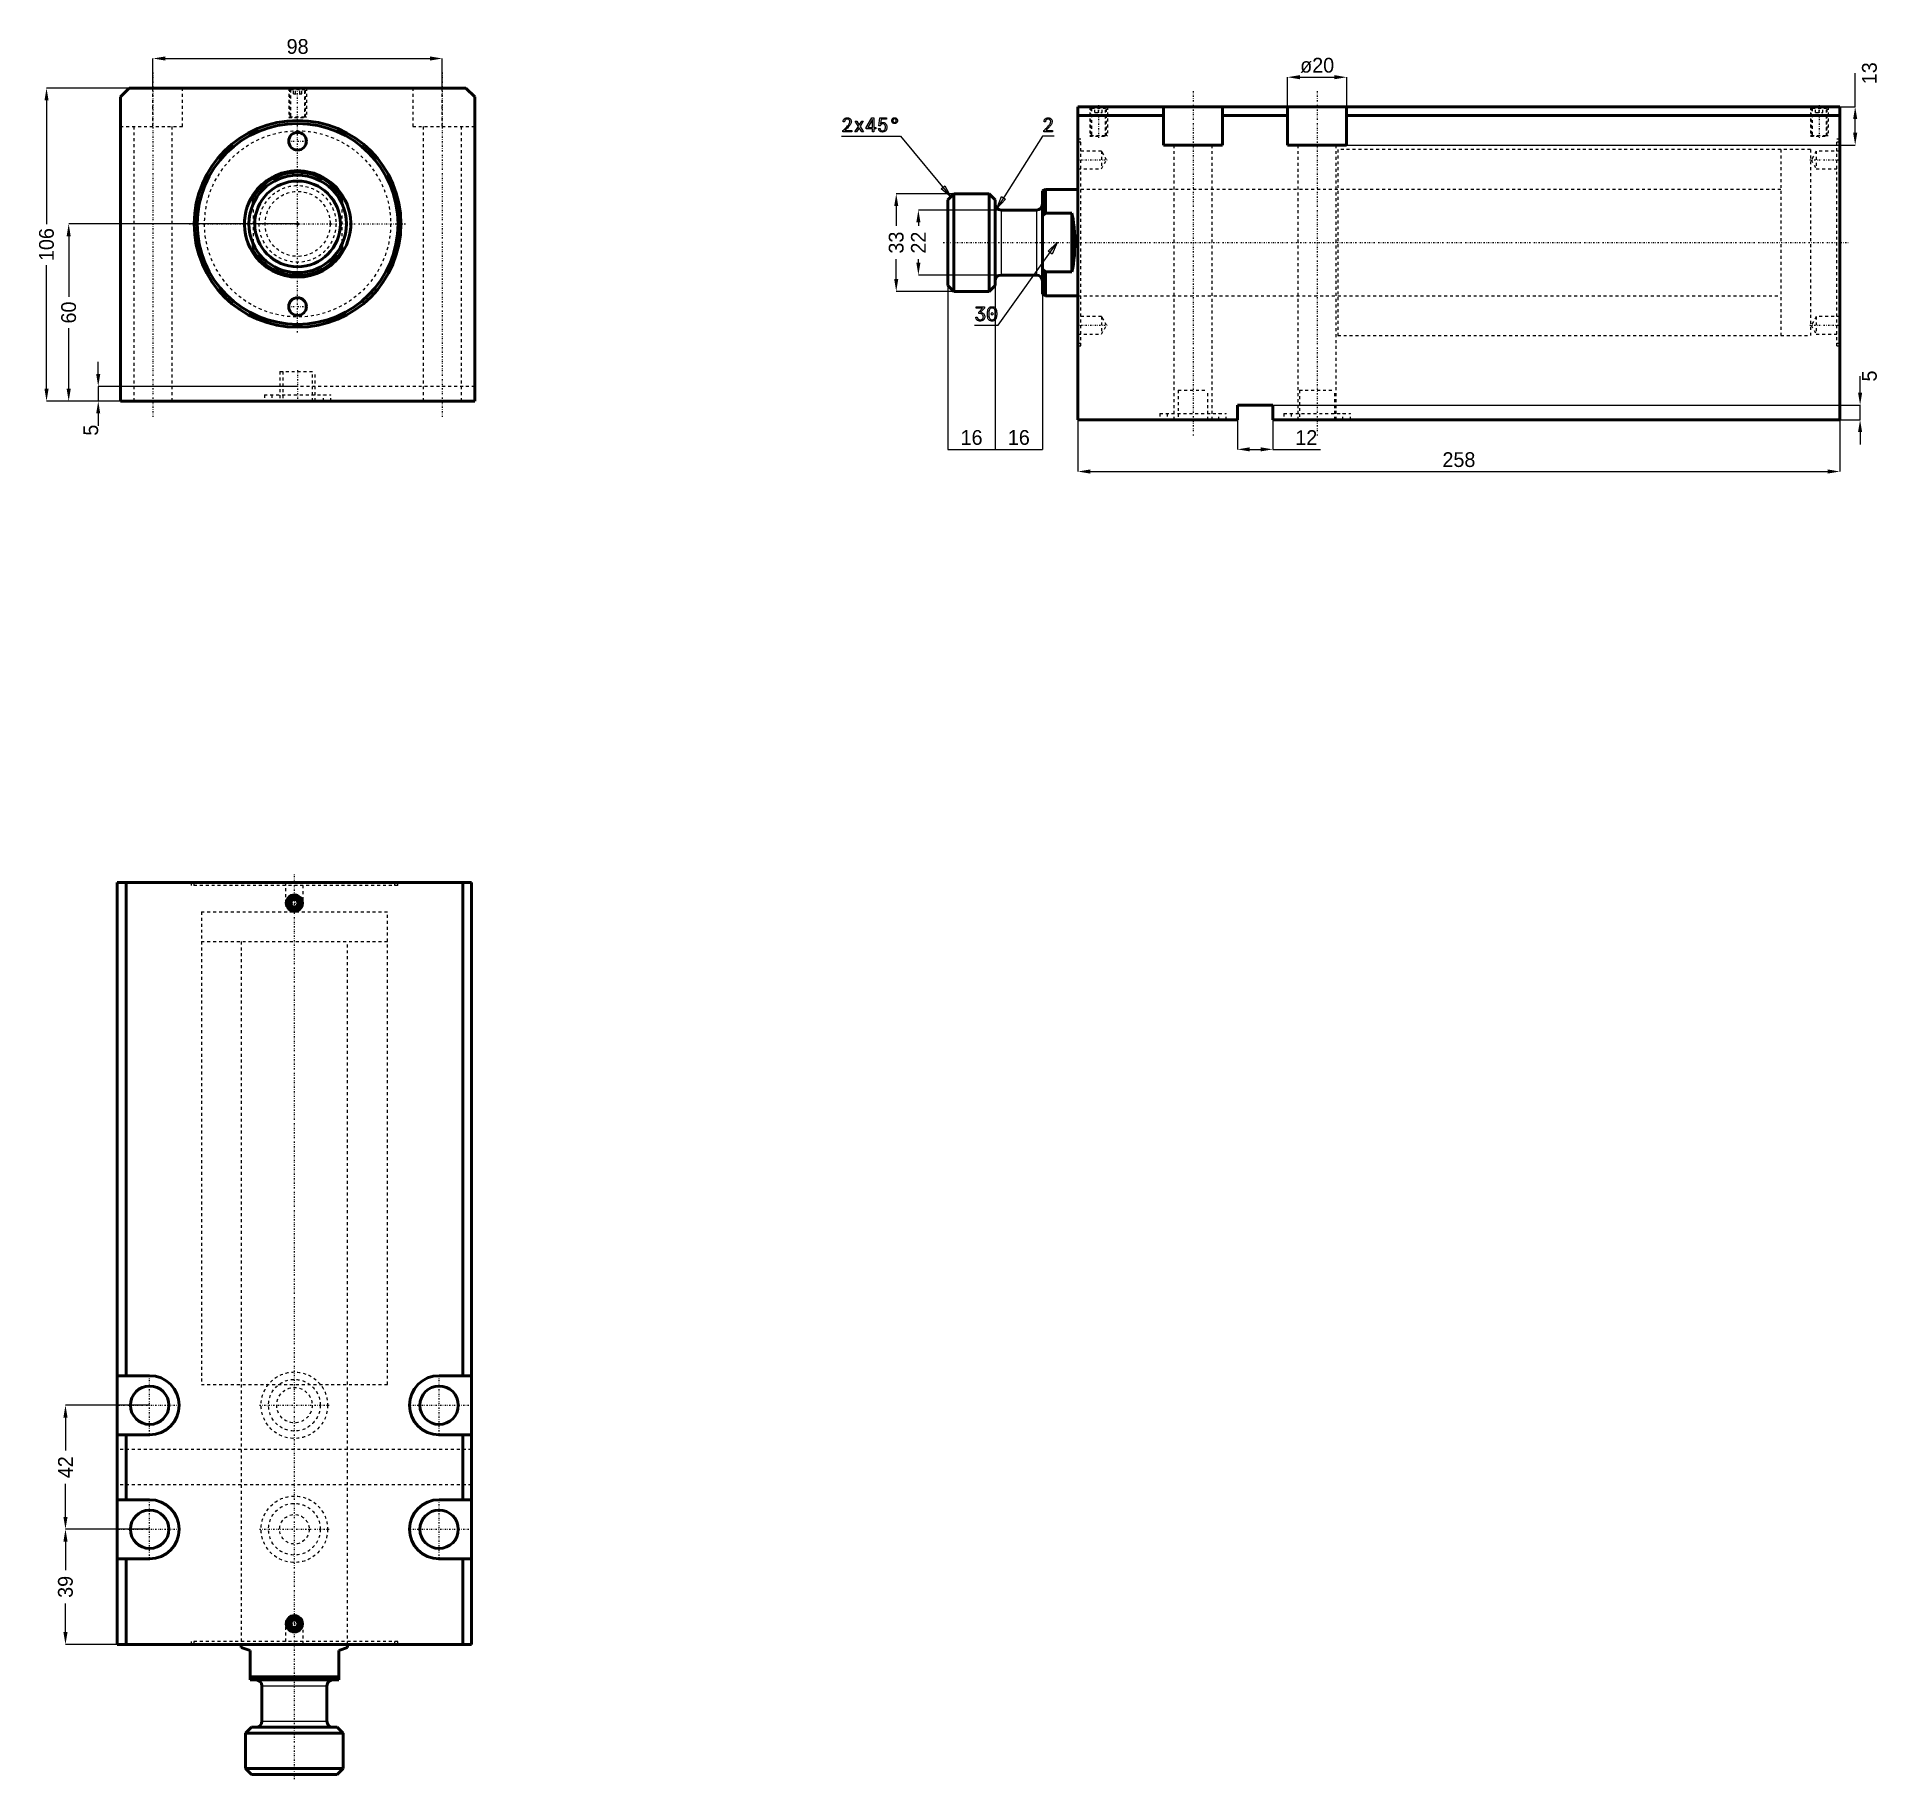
# Model space of a CAD drawing. Header units: millimetres. Extents: x -88 to 535, y -527 to 63.
import ezdxf

# ---------------------------------------------------------------- set-up
doc = ezdxf.new("R2010")
doc.units = ezdxf.units.MM
doc.linetypes.add('Center', pattern=[1.5, 0.45, -0.5, 0.05, -0.5])
doc.linetypes.add('Dashed', pattern=[2, 1, -1])
for name, color, linetype, lineweight in [('2d ConnectionPoints', 7, 'Continuous', 50), ('AM_0', 7, 'Continuous', 50), ('AM_4', 3, 'Continuous', 25), ('AM_5', 3, 'Continuous', 25), ('AM_7', 7, 'Center', 25), ('AM_9', 6, 'Dashed', 25)]:
    doc.layers.add(name, color=color, linetype=linetype, lineweight=lineweight)
doc.dimstyles.new('ISO-25', dxfattribs={"dimtxt": 2.5, "dimasz": 2.5, "dimexe": 1.25, "dimexo": 0.625, "dimtad": 1, "dimtxsty": 'Standard', "dimcen": 2.5, "dimadec": 0, "dimazin": 0, "dimtfac": 1, "dimtmove": 0, "dimatfit": 3, "dimfxl": 0, "dimarcsym": 0})

# ---------------------------------------------------------------- blocks, each defined once
blk = doc.blocks.new('1_JECX_MF_TLA_63_150_0_rod__0_in_JECX_MF_160_TLA_63_150_0__0')
at = {"layer": 'AM_0'}
for p, q in [((-15, 9.95), (-15, 6.87)), ((15, 9.95), (15, 6.87)), ((-15, -6.87), (-15, -9.95)), ((15, -6.87), (15, -9.95))]:
    blk.add_line(p, q, dxfattribs=at)
for points in [[(-15, 9.95), (-15.81, 8.6), (-16.5, 7.19), (-17.06, 5.73), (-17.5, 4.22), (-17.8, 2.68), (-17.97, 1.12), (-17.99, -0.45), (-17.89, -2.02), (-17.64, -3.57), (-17.26, -5.1), (-16.75, -6.58), (-16.12, -8.02), (-15.36, -9.39), (-15, -9.95)], [(15, -9.95), (15.81, -8.6), (16.5, -7.19), (17.06, -5.73), (17.5, -4.22), (17.8, -2.68), (17.97, -1.12), (17.99, 0.45), (17.89, 2.02), (17.64, 3.57), (17.26, 5.1), (16.75, 6.58), (16.12, 8.02), (15.36, 9.39), (15, 9.95)]]:
    blk.add_lwpolyline(points, dxfattribs=at)
for radius in [16.5, 14.5]:
    blk.add_circle((0, 0), radius, dxfattribs=at)
for radius, start, end in [(18, 33.55731, 146.44269), (17.5, 31.00272, 148.99728), (17.5, 211.00272, 328.99728), (18, 213.55731, 326.44269)]:
    blk.add_arc((0, 0), radius, start, end, dxfattribs=at)
at = {"layer": 'AM_9'}
for p, q in [((-15, 6.87), (-15, -6.87)), ((15, 6.87), (15, -6.87))]:
    blk.add_line(p, q, dxfattribs=at)
for radius in [13, 11]:
    blk.add_circle((0, 0), radius, dxfattribs=at)
blk = doc.blocks.new('2_JECX_MF_EXLA_63_150_0_body__0_in_JECX_MF_160_TLA_63_150_0__0')
at = {"layer": 'AM_0'}
for p, q in [((-57, 46), (-60, 43)), ((57, 46), (-57, 46)), ((60, 43), (57, 46)), ((-60, 43), (-60, -60)), ((60, -60), (60, 43)), ((-60, -60), (60, -60))]:
    blk.add_line(p, q, dxfattribs=at)
for centre, radius in [((0, 0), 35), ((0, 0), 34), ((0, 28), 3), ((0, -28), 3)]:
    blk.add_circle(centre, radius, dxfattribs=at)
at = {"layer": 'AM_5', "linetype": 'Dashed'}
for p, q in [((-3, 46), (-3, 36)), ((3, 46), (3, 36))]:
    blk.add_line(p, q, dxfattribs=at)
at = {"layer": 'AM_7'}
for p, q in [((-49, 51.3), (-49, -65.3)), ((49, 51.3), (49, -65.3)), ((0, -36.75), (0, 46.5)), ((-3.15, 28), (3.15, 28)), ((-36.75, 0), (36.75, 0)), ((-3.15, -28), (3.15, -28)), ((0, -49.5), (0, -60.5))]:
    blk.add_line(p, q, dxfattribs=at)
at = {"layer": 'AM_9'}
for p, q in [((-49, 33), (-49, 46)), ((-39, 33), (-39, 46)), ((-3, 46), (-2.73, 45.73)), ((-2.73, 45.73), (-2.73, 36.27)), ((-2.73, 45.73), (2.73, 45.73)), ((-1.9, 46), (-2.4, 45.5)), ((-2.4, 45.5), (2.4, 45.5)), ((-2.4, 45.5), (-2.4, 36)), ((-1.44, 44), (-1.44, 46)), ((-1.44, 44), (1.44, 44)), ((-0.72, 44), (-0.72, 46)), ((0.72, 44), (0.72, 46)), ((1.44, 44), (1.44, 46)), ((2.4, 45.5), (1.9, 46)), ((2.4, 36), (2.4, 45.5)), ((2.73, 45.73), (3, 46)), ((2.73, 36.27), (2.73, 45.73)), ((39, 46), (39, 33)), ((49, 33), (49, 46)), ((-60, 33), (-39, 33)), ((-55.5, 33), (-55.5, -60)), ((-42.5, -60), (-42.5, 33)), ((-2.73, 36.27), (-3, 36)), ((-3, 36), (3, 36)), ((-2.73, 36.27), (2.73, 36.27)), ((3, 36), (2.73, 36.27)), ((39, 33), (60, 33)), ((42.5, 33), (42.5, -60)), ((55.5, -60), (55.5, 33)), ((60, -55), (-60, -55)), ((-6, -50), (6, -50)), ((-6, -50), (-6, -60)), ((-5, -50), (-5, -60)), ((5, -60), (5, -50)), ((6, -60), (6, -50)), ((-11.25, -57.9), (11.25, -57.9)), ((-11.25, -57.9), (-11.25, -60)), ((-8.75, -57.9), (-8.75, -60)), ((8.75, -60), (8.75, -57.9)), ((11.25, -60), (11.25, -57.9))]:
    blk.add_line(p, q, dxfattribs=at)
blk.add_circle((0, 0), 31.5, dxfattribs=at)
blk = doc.blocks.new('*D3')
at = {"layer": 'AM_5', "color": 0, "lineweight": -2}
for p, q in [((-49, 46), (-49, 56)), ((-44.83, 56), (44.83, 56)), ((49, 46), (49, 56))]:
    blk.add_line(p, q, dxfattribs=at)
at = {"layer": 'AM_5', "color": 0}
for points in [[(-44.83, 56.69), (-44.83, 55.31), (-49, 56)], [(44.83, 55.31), (44.83, 56.69), (49, 56)]]:
    blk.add_solid(points, dxfattribs=at)
at = {"layer": 'Defpoints', "color": 0}
for p in [(49, 56), (-49, 46), (49, 46)]:
    blk.add_point(p, dxfattribs=at)
at = {"layer": 'AM_5', "color": 0, "insert": (0, 60.05), "char_height": 5, "attachment_point": 5}
blk.add_mtext('98', dxfattribs=at)
blk = doc.blocks.new('*D4')
at = {"layer": 'AM_5', "color": 0, "lineweight": -2}
for p, q in [((-57, 46), (-85, 46)), ((-85, 41.83), (-85, -0.03)), ((-85, -55.83), (-85, -13.97)), ((-60, -60), (-85, -60))]:
    blk.add_line(p, q, dxfattribs=at)
at = {"layer": 'AM_5', "color": 0}
for points in [[(-84.31, 41.83), (-85.69, 41.83), (-85, 46)], [(-85.69, -55.83), (-84.31, -55.83), (-85, -60)]]:
    blk.add_solid(points, dxfattribs=at)
at = {"layer": 'Defpoints', "color": 0}
for p in [(-57, 46), (-85, -60), (-60, -60)]:
    blk.add_point(p, dxfattribs=at)
at = {"layer": 'AM_5', "color": 0, "insert": (-85, -7), "char_height": 5, "attachment_point": 5, "rotation": 90}
blk.add_mtext('106', dxfattribs=at)
blk = doc.blocks.new('*D5')
at = {"layer": 'AM_5', "color": 0, "lineweight": -2}
for p, q in [((0, 0), (-77.5, 0)), ((-77.5, -4.17), (-77.5, -24.69)), ((-77.5, -55.83), (-77.5, -35.31)), ((-60, -60), (-77.5, -60))]:
    blk.add_line(p, q, dxfattribs=at)
at = {"layer": 'AM_5', "color": 0}
for points in [[(-76.81, -4.17), (-78.19, -4.17), (-77.5, 0)], [(-78.19, -55.83), (-76.81, -55.83), (-77.5, -60)]]:
    blk.add_solid(points, dxfattribs=at)
at = {"layer": 'Defpoints', "color": 0}
for p in [(0, 0), (-77.5, -60), (-60, -60)]:
    blk.add_point(p, dxfattribs=at)
at = {"layer": 'AM_5', "color": 0, "insert": (-77.5, -30), "char_height": 5, "attachment_point": 5, "rotation": 90}
blk.add_mtext('60', dxfattribs=at)
blk = doc.blocks.new('*D6')
at = {"layer": 'AM_5', "color": 0, "lineweight": -2}
for p, q in [((-67.5, -50.83), (-67.5, -46.67)), ((0, -55), (-67.5, -55)), ((-67.5, -55), (-67.5, -60)), ((-60, -60), (-67.5, -60)), ((-67.5, -64.17), (-67.5, -68.33))]:
    blk.add_line(p, q, dxfattribs=at)
at = {"layer": 'AM_5', "color": 0}
for points in [[(-68.19, -50.83), (-66.81, -50.83), (-67.5, -55)], [(-66.81, -64.17), (-68.19, -64.17), (-67.5, -60)]]:
    blk.add_solid(points, dxfattribs=at)
at = {"layer": 'Defpoints', "color": 0}
for p in [(0, -55), (-67.5, -60), (-60, -60)]:
    blk.add_point(p, dxfattribs=at)
at = {"layer": 'AM_5', "color": 0, "insert": (-70, -69.83), "char_height": 5, "attachment_point": 5, "rotation": 90}
blk.add_mtext('5', dxfattribs=at)
blk = doc.blocks.new('1_JECX_MF_TLA_63_150_0_rod__0_in_JECX_MF_160_TLA_63_150_0__4')
at = {"layer": 'AM_0'}
for p, q in [((-18, 0), (-18, -1.03)), ((18, -1.03), (18, 0)), ((-15, -2), (-18, -1.03)), ((-15, -12), (-15, -2)), ((18, -1.03), (15, -2)), ((15, -2), (15, -12)), ((-15, -11), (15, -11)), ((-15, -12), (15, -12)), ((-11, -14), (-11, -26)), ((11, -26), (11, -14)), ((-14.5, -28), (-16.5, -30)), ((-16.5, -30), (16.5, -30)), ((-16.5, -30), (-16.5, -42)), ((-14.5, -28), (14.5, -28)), ((16.5, -30), (14.5, -28)), ((16.5, -42), (16.5, -30)), ((-16.5, -42), (-14.5, -44)), ((-16.5, -42), (16.5, -42)), ((14.5, -44), (16.5, -42)), ((-14.5, -44), (14.5, -44))]:
    blk.add_line(p, q, dxfattribs=at)
for centre, start, end in [((-13, -14), 360, 90), ((13, -14), 90, 180), ((-13, -26), 270, 0), ((13, -26), 180, 270)]:
    blk.add_arc(centre, 2, start, end, dxfattribs=at)
at = {"layer": 'AM_4'}
for p, q in [((-11, -14), (11, -14)), ((-11, -26), (11, -26))]:
    blk.add_line(p, q, dxfattribs=at)
at = {"layer": 'AM_7'}
blk.add_line((0, -45.6), (0, 261), dxfattribs=at)
at = {"layer": 'AM_9'}
for p, q in [((-31.5, 248), (31.5, 248)), ((-31.5, 248), (-31.5, 238)), ((31.5, 238), (31.5, 248)), ((-31.5, 238), (31.5, 238)), ((-18, 238), (-18, 0)), ((18, 0), (18, 238))]:
    blk.add_line(p, q, dxfattribs=at)
blk = doc.blocks.new('2_JECX_MF_EXLA_63_150_0_body__0_in_JECX_MF_160_TLA_63_150_0__4')
at = {"layer": 'AM_0'}
for p, q in [((60, 258), (-60, 258)), ((-60, 258), (-60, 0)), ((-57, 258), (-57, 91)), ((57, 258), (57, 91)), ((60, 258), (60, 0)), ((-0.72, 252.25), (-1.44, 251)), ((-1.44, 251), (-0.72, 249.75)), ((0.72, 252.25), (-0.72, 252.25)), ((-0.72, 249.75), (0.72, 249.75)), ((1.44, 251), (0.72, 252.25)), ((0.72, 249.75), (1.44, 251)), ((-49, 91), (-60, 91)), ((60, 91), (49, 91)), ((-60, 71), (-49, 71)), ((-57, 71), (-57, 49)), ((49, 71), (60, 71)), ((57, 71), (57, 49)), ((-49, 49), (-60, 49)), ((60, 49), (49, 49)), ((-60, 29), (-49, 29)), ((-57, 29), (-57, 0)), ((49, 29), (60, 29)), ((57, 29), (57, 0)), ((-0.72, 8.25), (-1.44, 7)), ((-1.44, 7), (-0.72, 5.75)), ((0.72, 8.25), (-0.72, 8.25)), ((1.44, 7), (0.72, 8.25)), ((0.72, 5.75), (1.44, 7)), ((60, 0), (-60, 0)), ((-0.72, 5.75), (0.72, 5.75))]:
    blk.add_line(p, q, dxfattribs=at)
for centre, radius in [((0, 251), 2.73), ((0, 251), 2.4), ((0, 251), 1.9), ((-49, 81), 6.5), ((49, 81), 6.5), ((-49, 39), 6.5), ((49, 39), 6.5), ((0, 7), 2.73), ((0, 7), 2.4), ((0, 7), 1.9)]:
    blk.add_circle(centre, radius, dxfattribs=at)
for centre, start, end in [((-49, 81), 270, 90), ((49, 81), 90, 270), ((-49, 39), 270, 90), ((49, 39), 90, 270)]:
    blk.add_arc(centre, 10, start, end, dxfattribs=at)
at = {"layer": 'AM_5'}
for centre in [(0, 251), (0, 7)]:
    blk.add_arc(centre, 3, 75, 15, dxfattribs=at)
at = {"layer": 'AM_7'}
for p, q in [((-3.15, 251), (3.15, 251)), ((-49, 70.5), (-49, 91.5)), ((49, 70.5), (49, 91.5)), ((-59.5, 81), (-38.5, 81)), ((-11.81, 81), (11.81, 81)), ((38.5, 81), (59.5, 81)), ((-49, 28.5), (-49, 49.5)), ((49, 28.5), (49, 49.5)), ((-59.5, 39), (-38.5, 39)), ((-11.81, 39), (11.81, 39)), ((38.5, 39), (59.5, 39)), ((-3.15, 7), (3.15, 7))]:
    blk.add_line(p, q, dxfattribs=at)
at = {"layer": 'AM_9'}
for p, q in [((-35, 258), (-35, 257)), ((35, 257), (-35, 257)), ((-34, 258), (-34, 257)), ((-3, 258), (-3, 250)), ((3, 250), (3, 258)), ((34, 257), (34, 258)), ((35, 257), (35, 258)), ((-3, 250), (3, 250)), ((-3, 250), (0, 248.27)), ((0, 248.27), (3, 250)), ((-31.5, 248), (31.5, 248)), ((-31.5, 248), (-31.5, 88)), ((31.5, 88), (31.5, 248)), ((-31.5, 88), (31.5, 88)), ((-18, 88), (-18, 0)), ((18, 0), (18, 88)), ((60, 66), (-60, 66)), ((60, 54), (-60, 54)), ((0, 9.73), (-3, 8)), ((-3, 8), (3, 8)), ((-3, 8), (-3, 0)), ((3, 8), (0, 9.73)), ((3, 0), (3, 8)), ((35, 1), (-35, 1)), ((-35, 1), (-35, 0)), ((-34, 1), (-34, 0)), ((34, 0), (34, 1)), ((35, 0), (35, 1))]:
    blk.add_line(p, q, dxfattribs=at)
for centre, radius in [((0, 81), 11.25), ((0, 81), 8.75), ((0, 81), 6), ((0, 39), 11.25), ((0, 39), 8.75), ((0, 39), 5)]:
    blk.add_circle(centre, radius, dxfattribs=at)
blk = doc.blocks.new('*D12')
at = {"layer": 'AM_5', "color": 0, "lineweight": -2}
for p, q in [((-50.09, -399.94), (-78.59, -399.94)), ((-78.59, -404.11), (-78.59, -415.27)), ((-78.59, -437.77), (-78.59, -426.61)), ((-50.09, -441.94), (-78.59, -441.94))]:
    blk.add_line(p, q, dxfattribs=at)
at = {"layer": 'AM_5', "color": 0}
for points in [[(-79.28, -404.11), (-77.89, -404.11), (-78.59, -399.94)], [(-79.28, -437.77), (-77.89, -437.77), (-78.59, -441.94)]]:
    blk.add_solid(points, dxfattribs=at)
at = {"layer": 'Defpoints', "color": 0}
for p in [(-78.59, -399.94), (-50.09, -399.94), (-50.09, -441.94)]:
    blk.add_point(p, dxfattribs=at)
at = {"layer": 'AM_5', "color": 0, "insert": (-78.59, -420.94), "char_height": 5, "attachment_point": 5, "rotation": 90}
blk.add_mtext('42', dxfattribs=at)
blk = doc.blocks.new('*D13')
at = {"layer": 'AM_5', "color": 0, "lineweight": -2}
for p, q in [((-50.09, -441.94), (-78.59, -441.94)), ((-78.59, -446.11), (-78.59, -455.77)), ((-78.59, -476.77), (-78.59, -467.11)), ((-61.09, -480.94), (-78.59, -480.94))]:
    blk.add_line(p, q, dxfattribs=at)
at = {"layer": 'AM_5', "color": 0}
for points in [[(-79.28, -446.11), (-77.89, -446.11), (-78.59, -441.94)], [(-79.28, -476.77), (-77.89, -476.77), (-78.59, -480.94)]]:
    blk.add_solid(points, dxfattribs=at)
at = {"layer": 'Defpoints', "color": 0}
for p in [(-50.09, -441.94), (-78.59, -480.94), (-61.09, -480.94)]:
    blk.add_point(p, dxfattribs=at)
at = {"layer": 'AM_5', "color": 0, "insert": (-78.59, -461.44), "char_height": 5, "attachment_point": 5, "rotation": 90}
blk.add_mtext('39', dxfattribs=at)
blk = doc.blocks.new('1_JECX_MF_TLA_63_150_0_rod__0_in_JECX_MF_160_TLA_63_150_0__2')
at = {"layer": 'AM_0'}
for p, q in [((-42, 16.5), (-44, 14.5)), ((-44, 14.5), (-44, -14.5)), ((-30, 16.5), (-42, 16.5)), ((-42, 16.5), (-42, -16.5)), ((-28, 14.5), (-30, 16.5)), ((-30, 16.5), (-30, -16.5)), ((-28, 14.5), (-28, -14.5)), ((-11, 18), (-12, 17.5)), ((-12, 17.5), (-12, -17.5)), ((0, 18), (-11, 18)), ((-11, 18), (-11, 9.95)), ((-14, 11), (-26, 11)), ((-11, 9.95), (-12, 9.01)), ((-2, 9.95), (-11, 9.95)), ((-2, 9.95), (-2, -9.95)), ((-26, -11), (-14, -11)), ((-12, -9.01), (-11, -9.95)), ((-11, -9.95), (-2, -9.95)), ((-11, -9.95), (-11, -18)), ((-44, -14.5), (-42, -16.5)), ((-42, -16.5), (-30, -16.5)), ((-30, -16.5), (-28, -14.5)), ((-12, -17.5), (-11, -18)), ((-11, -18), (0, -18))]:
    blk.add_line(p, q, dxfattribs=at)
blk.add_lwpolyline([(-2, -9.95), (-1.74, -8.6), (-1.51, -7.19), (-1.33, -5.73), (-1.19, -4.22), (-1.09, -2.68), (-1.04, -1.12), (-1.03, 0.45), (-1.06, 2.02), (-1.14, 3.57), (-1.26, 5.1), (-1.43, 6.58), (-1.64, 8.02), (-1.88, 9.39), (-2, 9.95)], dxfattribs=at)
for centre, start, end in [((-26, 13), 180, 270), ((-14, 13), 270, 0), ((-26, -13), 90, 180), ((-14, -13), 360, 90)]:
    blk.add_arc(centre, 2, start, end, dxfattribs=at)
at = {"layer": 'AM_4'}
for p, q in [((-26, 11), (-26, -11)), ((-14, 11), (-14, -11))]:
    blk.add_line(p, q, dxfattribs=at)
at = {"layer": 'AM_7'}
blk.add_line((-45.6, 0), (261, 0), dxfattribs=at)
at = {"layer": 'AM_9'}
for p, q in [((248, 31.5), (238, 31.5)), ((238, 31.5), (238, -31.5)), ((248, 31.5), (248, -31.5)), ((238, 18), (0, 18)), ((0, -18), (238, -18)), ((238, -31.5), (248, -31.5))]:
    blk.add_line(p, q, dxfattribs=at)
blk = doc.blocks.new('2_JECX_MF_EXLA_63_150_0_body__0_in_JECX_MF_160_TLA_63_150_0__2')
at = {"layer": 'AM_0'}
for p, q in [((0, -60), (0, 46)), ((258, 46), (0, 46)), ((29, 46), (29, 33)), ((49, 33), (49, 46)), ((71, 46), (71, 33)), ((91, 33), (91, 46)), ((258, -60), (258, 46)), ((29, 43), (0, 43)), ((71, 43), (49, 43)), ((258, 43), (91, 43)), ((29, 33), (49, 33)), ((71, 33), (91, 33)), ((54, -55), (54, -60)), ((66, -55), (54, -55)), ((66, -60), (66, -55)), ((54, -60), (0, -60)), ((258, -60), (66, -60))]:
    blk.add_line(p, q, dxfattribs=at)
at = {"layer": 'AM_5', "linetype": 'Dashed'}
for p, q in [((4, 46), (4, 36)), ((10, 46), (10, 36)), ((248, 46), (248, 36)), ((254, 46), (254, 36))]:
    blk.add_line(p, q, dxfattribs=at)
at = {"layer": 'AM_7'}
for p, q in [((39, 51.3), (39, -65.3)), ((81, 51.3), (81, -65.3)), ((7, 46.5), (7, 35.5)), ((251, 46.5), (251, 35.5)), ((-0.49, 28), (10.22, 28)), ((247.78, 28), (258.49, 28)), ((-0.49, -28), (10.22, -28)), ((247.78, -28), (258.49, -28))]:
    blk.add_line(p, q, dxfattribs=at)
at = {"layer": 'AM_9'}
for p, q in [((4, 46), (4.27, 45.73)), ((4.27, 45.73), (4.27, 36.27)), ((4.27, 45.73), (9.73, 45.73)), ((5.1, 46), (4.6, 45.5)), ((4.6, 45.5), (4.6, 36)), ((4.6, 45.5), (9.4, 45.5)), ((5.75, 44), (5.75, 46)), ((5.75, 44), (8.25, 44)), ((7, 44), (7, 46)), ((8.25, 44), (8.25, 46)), ((9.4, 45.5), (8.9, 46)), ((9.4, 36), (9.4, 45.5)), ((9.73, 45.73), (10, 46)), ((9.73, 36.27), (9.73, 45.73)), ((248, 46), (248.27, 45.73)), ((248.27, 45.73), (248.27, 36.27)), ((248.27, 45.73), (253.73, 45.73)), ((249.1, 46), (248.6, 45.5)), ((248.6, 45.5), (248.6, 36)), ((248.6, 45.5), (253.4, 45.5)), ((249.75, 44), (249.75, 46)), ((249.75, 44), (252.25, 44)), ((251, 44), (251, 46)), ((252.25, 44), (252.25, 46)), ((253.4, 45.5), (252.9, 46)), ((253.4, 36), (253.4, 45.5)), ((253.73, 45.73), (254, 46)), ((253.73, 36.27), (253.73, 45.73)), ((1, 35), (0, 35)), ((1, 34), (0, 34)), ((1, -35), (1, 35)), ((4.27, 36.27), (4, 36)), ((4, 36), (10, 36)), ((4.27, 36.27), (9.73, 36.27)), ((10, 36), (9.73, 36.27)), ((32.5, 33), (32.5, -60)), ((45.5, -60), (45.5, 33)), ((74.5, 33), (74.5, -60)), ((87.5, -60), (87.5, 33)), ((248, 31.5), (88, 31.5)), ((88, 31.5), (88, -31.5)), ((248.27, 36.27), (248, 36)), ((248, 36), (254, 36)), ((248, 31.5), (248, -31.5)), ((248.27, 36.27), (253.73, 36.27)), ((254, 36), (253.73, 36.27)), ((257, -35), (257, 35)), ((258, 35), (257, 35)), ((258, 34), (257, 34)), ((8, 31), (0, 31)), ((0, 25), (8, 25)), ((9.73, 28), (8, 31)), ((8, 31), (8, 25)), ((8, 25), (9.73, 28)), ((250, 31), (248.27, 28)), ((248.27, 28), (250, 25)), ((258, 31), (250, 31)), ((250, 31), (250, 25)), ((250, 25), (258, 25)), ((88, 18), (0, 18)), ((0, -18), (88, -18)), ((8, -25), (0, -25)), ((0, -31), (8, -31)), ((9.73, -28), (8, -25)), ((8, -25), (8, -31)), ((8, -31), (9.73, -28)), ((250, -25), (248.27, -28)), ((248.27, -28), (250, -31)), ((258, -25), (250, -25)), ((250, -25), (250, -31)), ((250, -31), (258, -31)), ((0, -34), (1, -34)), ((0, -35), (1, -35)), ((88, -31.5), (248, -31.5)), ((257, -34), (258, -34)), ((257, -35), (258, -35)), ((34, -50), (44, -50)), ((34, -50), (34, -60)), ((44, -60), (44, -50)), ((75, -50), (87, -50)), ((75, -50), (75, -60)), ((87, -60), (87, -50)), ((27.75, -57.9), (50.25, -57.9)), ((27.75, -57.9), (27.75, -60)), ((30.25, -57.9), (30.25, -60)), ((47.75, -60), (47.75, -57.9)), ((50.25, -60), (50.25, -57.9)), ((69.75, -57.9), (92.25, -57.9)), ((69.75, -57.9), (69.75, -60)), ((72.25, -57.9), (72.25, -60)), ((89.75, -60), (89.75, -57.9)), ((92.25, -60), (92.25, -57.9))]:
    blk.add_line(p, q, dxfattribs=at)
blk = doc.blocks.new('*D26')
at = {"layer": 'AM_5', "color": 0, "lineweight": -2}
for p, q in [((335.18, 39.67), (335.18, 49.67)), ((339.34, 49.67), (351.01, 49.67)), ((355.18, 39.67), (355.18, 49.67))]:
    blk.add_line(p, q, dxfattribs=at)
at = {"layer": 'AM_5', "color": 0}
for points in [[(339.34, 50.37), (339.34, 48.98), (335.18, 49.67)], [(351.01, 50.37), (351.01, 48.98), (355.18, 49.67)]]:
    blk.add_solid(points, dxfattribs=at)
at = {"layer": 'Defpoints', "color": 0}
for p in [(355.18, 49.67), (335.18, 39.67), (355.18, 39.67)]:
    blk.add_point(p, dxfattribs=at)
at = {"layer": 'AM_5', "color": 0, "insert": (345.18, 53.67), "char_height": 5, "attachment_point": 5}
blk.add_mtext('ø20', dxfattribs=at)
blk = doc.blocks.new('*D27')
at = {"layer": 'AM_5', "color": 0, "lineweight": -2}
for p, q in [((527.34, 39.67), (527.34, 51.01)), ((355.18, 39.67), (527.34, 39.67)), ((527.34, 30.84), (527.34, 35.51)), ((355.18, 26.67), (527.34, 26.67))]:
    blk.add_line(p, q, dxfattribs=at)
at = {"layer": 'AM_5', "color": 0}
for points in [[(526.65, 35.51), (528.04, 35.51), (527.34, 39.67)], [(526.65, 30.84), (528.04, 30.84), (527.34, 26.67)]]:
    blk.add_solid(points, dxfattribs=at)
at = {"layer": 'Defpoints', "color": 0}
for p in [(355.18, 39.67), (527.34, 39.67), (355.18, 26.67)]:
    blk.add_point(p, dxfattribs=at)
at = {"layer": 'AM_5', "color": 0, "insert": (532.18, 51.01), "char_height": 5, "attachment_point": 5, "rotation": 90}
blk.add_mtext('13', dxfattribs=at)
blk = doc.blocks.new('*D28')
at = {"layer": 'AM_5', "color": 0, "lineweight": -2}
for p, q in [((264.18, -66.33), (264.18, -83.83)), ((522.18, -66.33), (522.18, -83.83)), ((268.34, -83.83), (518.01, -83.83))]:
    blk.add_line(p, q, dxfattribs=at)
at = {"layer": 'AM_5', "color": 0}
for points in [[(268.34, -83.13), (268.34, -84.52), (264.18, -83.83)], [(518.01, -83.13), (518.01, -84.52), (522.18, -83.83)]]:
    blk.add_solid(points, dxfattribs=at)
at = {"layer": 'Defpoints', "color": 0}
for p in [(264.18, -66.33), (522.18, -66.33), (522.18, -83.83)]:
    blk.add_point(p, dxfattribs=at)
at = {"layer": 'AM_5', "color": 0, "insert": (393.18, -79.83), "char_height": 5, "attachment_point": 5}
blk.add_mtext('258', dxfattribs=at)
blk = doc.blocks.new('*D29')
at = {"layer": 'AM_5', "color": 0, "lineweight": -2}
for p, q in [((236.18, -20.83), (236.18, -76.33)), ((252.18, -19.33), (252.18, -76.33)), ((236.18, -76.33), (252.18, -76.33))]:
    blk.add_line(p, q, dxfattribs=at)
at = {"layer": 'Defpoints', "color": 0}
for p in [(236.18, -20.83), (252.18, -19.33), (252.18, -76.33)]:
    blk.add_point(p, dxfattribs=at)
at = {"layer": 'AM_5', "color": 0, "insert": (244.18, -72.33), "char_height": 5, "attachment_point": 5}
blk.add_mtext('16', dxfattribs=at)
blk = doc.blocks.new('*D30')
at = {"layer": 'AM_5', "color": 0, "lineweight": -2}
for p, q in [((220.18, -20.83), (220.18, -76.33)), ((236.18, -20.83), (236.18, -76.33)), ((220.18, -76.33), (236.18, -76.33))]:
    blk.add_line(p, q, dxfattribs=at)
at = {"layer": 'Defpoints', "color": 0}
for p in [(220.18, -20.83), (236.18, -20.83), (236.18, -76.33)]:
    blk.add_point(p, dxfattribs=at)
at = {"layer": 'AM_5', "color": 0, "insert": (228.18, -72.33), "char_height": 5, "attachment_point": 5}
blk.add_mtext('16', dxfattribs=at)
blk = doc.blocks.new('*D31')
at = {"layer": 'AM_5', "color": 0, "lineweight": -2}
for p, q in [((222.18, 10.17), (202.68, 10.17)), ((202.68, 6.01), (202.68, -0.66)), ((202.68, -18.66), (202.68, -11.99)), ((222.18, -22.83), (202.68, -22.83))]:
    blk.add_line(p, q, dxfattribs=at)
at = {"layer": 'AM_5', "color": 0}
for points in [[(201.98, 6.01), (203.37, 6.01), (202.68, 10.17)], [(201.98, -18.66), (203.37, -18.66), (202.68, -22.83)]]:
    blk.add_solid(points, dxfattribs=at)
at = {"layer": 'Defpoints', "color": 0}
for p in [(202.68, 10.17), (222.18, 10.17), (222.18, -22.83)]:
    blk.add_point(p, dxfattribs=at)
at = {"layer": 'AM_5', "color": 0, "insert": (202.68, -6.33), "char_height": 5, "attachment_point": 5, "rotation": 90}
blk.add_mtext('33', dxfattribs=at)
blk = doc.blocks.new('*D32')
at = {"layer": 'AM_5', "color": 0, "lineweight": -2}
for p, q in [((238.18, 4.67), (210.18, 4.67)), ((210.18, 0.51), (210.18, -0.66)), ((210.18, -13.16), (210.18, -11.99)), ((238.18, -17.33), (210.18, -17.33))]:
    blk.add_line(p, q, dxfattribs=at)
at = {"layer": 'AM_5', "color": 0}
for points in [[(209.48, 0.51), (210.87, 0.51), (210.18, 4.67)], [(209.48, -13.16), (210.87, -13.16), (210.18, -17.33)]]:
    blk.add_solid(points, dxfattribs=at)
at = {"layer": 'Defpoints', "color": 0}
for p in [(210.18, 4.67), (238.18, 4.67), (238.18, -17.33)]:
    blk.add_point(p, dxfattribs=at)
at = {"layer": 'AM_5', "color": 0, "insert": (210.18, -6.33), "char_height": 5, "attachment_point": 5, "rotation": 90}
blk.add_mtext('22', dxfattribs=at)
blk = doc.blocks.new('*D33')
at = {"layer": 'AM_5', "color": 0, "lineweight": -2}
for p, q in [((318.18, -61.33), (318.18, -76.33)), ((330.18, -66.33), (330.18, -76.33)), ((322.34, -76.33), (326.01, -76.33)), ((330.18, -76.33), (346.34, -76.33))]:
    blk.add_line(p, q, dxfattribs=at)
at = {"layer": 'AM_5', "color": 0}
for points in [[(322.34, -75.63), (322.34, -77.02), (318.18, -76.33)], [(326.01, -75.63), (326.01, -77.02), (330.18, -76.33)]]:
    blk.add_solid(points, dxfattribs=at)
at = {"layer": 'Defpoints', "color": 0}
for p in [(318.18, -61.33), (330.18, -66.33), (330.18, -76.33)]:
    blk.add_point(p, dxfattribs=at)
at = {"layer": 'AM_5', "color": 0, "insert": (341.51, -72.33), "char_height": 5, "attachment_point": 5}
blk.add_mtext('12', dxfattribs=at)
blk = doc.blocks.new('*D34')
at = {"layer": 'AM_5', "color": 0, "lineweight": -2}
for p, q in [((529.01, -57.16), (529.01, -51.49)), ((318.18, -61.33), (529.01, -61.33)), ((529.01, -66.33), (529.01, -61.33)), ((330.18, -66.33), (529.01, -66.33)), ((529.01, -70.49), (529.01, -74.66))]:
    blk.add_line(p, q, dxfattribs=at)
at = {"layer": 'AM_5', "color": 0}
for points in [[(528.31, -57.16), (529.7, -57.16), (529.01, -61.33)], [(528.31, -70.49), (529.7, -70.49), (529.01, -66.33)]]:
    blk.add_solid(points, dxfattribs=at)
at = {"layer": 'Defpoints', "color": 0}
for p in [(318.18, -61.33), (330.18, -66.33), (529.01, -66.33)]:
    blk.add_point(p, dxfattribs=at)
at = {"layer": 'AM_5', "color": 0, "insert": (532.18, -51.49), "char_height": 5, "attachment_point": 5, "rotation": 90}
blk.add_mtext('5', dxfattribs=at)

msp = doc.modelspace()

# ---------------------------------------------------------------- linework, layer by layer
at = {"layer": '2d ConnectionPoints'}
for p in [(0, 0), (264.176, -6.326), (-1.086, -480.939)]:
    msp.add_point(p, dxfattribs=at)
at = {"layer": 'AM_5'}
for p, q in [((184.176, 29.674), (204.176, 29.674)), ((204.176, 29.674), (221.176, 9.174)), ((252.176, 29.674), (236.762, 5.26)), ((256.176, 29.674), (252.176, 29.674)), ((237.176, -34.326), (257.176, -6.326)), ((229.176, -34.326), (237.176, -34.326))]:
    msp.add_line(p, q, dxfattribs=at)
for points in [[(184.823, 31.785), (184.823, 31.785), (185.037, 31.98), (185.342, 32.266), (185.342, 32.266), (185.628, 32.543), (185.807, 32.722), (185.807, 32.722), (185.98, 32.903), (186.227, 33.188), (186.227, 33.188), (186.459, 33.487), (186.607, 33.696), (186.607, 33.696), (186.737, 33.904), (186.877, 34.2), (186.877, 34.2), (186.953, 34.477), (186.968, 34.651), (186.968, 34.651), (186.963, 34.749), (186.94, 34.888), (186.94, 34.888), (186.897, 35.016), (186.857, 35.097), (186.857, 35.097), (186.81, 35.171), (186.726, 35.27), (186.726, 35.27), (186.627, 35.352), (186.553, 35.399), (186.553, 35.399), (186.474, 35.437), (186.348, 35.479), (186.348, 35.479), (186.214, 35.502), (186.119, 35.506), (186.119, 35.506), (186.015, 35.502), (185.868, 35.478), (185.868, 35.478), (185.73, 35.435), (185.645, 35.396), (185.645, 35.396), (185.565, 35.347), (185.46, 35.26), (185.46, 35.26), (185.37, 35.155), (185.32, 35.075), (185.32, 35.075), (185.278, 34.989), (185.232, 34.847), (185.232, 34.847), (185.208, 34.691), (185.203, 34.58), (184.715, 34.58), (184.715, 34.58), (184.723, 34.747), (184.763, 34.979), (184.763, 34.979), (184.836, 35.189), (184.904, 35.318), (184.904, 35.318), (184.985, 35.435), (185.125, 35.589), (185.125, 35.589), (185.29, 35.716), (185.413, 35.786), (185.413, 35.786), (185.543, 35.843), (185.749, 35.905), (185.749, 35.905), (185.967, 35.938), (186.119, 35.945), (186.119, 35.945), (186.262, 35.939), (186.468, 35.907), (186.468, 35.907), (186.665, 35.849), (186.792, 35.795), (186.792, 35.795), (186.912, 35.73), (187.073, 35.611), (187.073, 35.611), (187.211, 35.467), (187.291, 35.357), (187.291, 35.357), (187.358, 35.237), (187.431, 35.041), (187.431, 35.041), (187.47, 34.827), (187.478, 34.674), (187.478, 34.674), (187.467, 34.501), (187.409, 34.234), (187.409, 34.234), (187.301, 33.961), (187.202, 33.774), (187.202, 33.774), (187.087, 33.588), (186.902, 33.319), (186.902, 33.319), (186.7, 33.062), (186.557, 32.898), (186.557, 32.898), (186.402, 32.731), (186.142, 32.46), (186.142, 32.46), (185.849, 32.164), (185.635, 31.954), (185.291, 31.616), (187.618, 31.613), (187.618, 31.174), (184.65, 31.174), (184.65, 31.629), (184.823, 31.785)], [(189.846, 32.958), (188.748, 34.749), (189.317, 34.749), (190.136, 33.394), (190.997, 34.749), (191.514, 34.749), (190.428, 33), (191.566, 31.174), (190.99, 31.174), (190.126, 32.578), (189.213, 31.174), (188.686, 31.174), (189.846, 32.958)], [(194.6, 32.214), (192.494, 32.214), (192.494, 32.636), (194.412, 35.886), (195.055, 35.886), (195.055, 32.653), (195.757, 32.653), (195.757, 32.214), (195.055, 32.214), (195.055, 31.174), (194.6, 31.174), (194.6, 32.214)], [(194.607, 32.653), (194.607, 35.34), (193.053, 32.653), (194.607, 32.653)], [(198.058, 31.115), (198.058, 31.115), (197.911, 31.12), (197.702, 31.147), (197.702, 31.147), (197.505, 31.195), (197.382, 31.24), (197.382, 31.24), (197.266, 31.296), (197.11, 31.4), (197.11, 31.4), (196.976, 31.529), (196.899, 31.629), (196.899, 31.629), (196.834, 31.74), (196.764, 31.926), (196.764, 31.926), (196.726, 32.137), (196.719, 32.292), (197.226, 32.292), (197.226, 32.292), (197.235, 32.146), (197.285, 31.955), (197.285, 31.955), (197.376, 31.799), (197.461, 31.713), (197.461, 31.713), (197.561, 31.643), (197.733, 31.567), (197.733, 31.567), (197.931, 31.526), (198.077, 31.518), (198.077, 31.518), (198.203, 31.525), (198.375, 31.561), (198.375, 31.561), (198.526, 31.629), (198.617, 31.691), (198.617, 31.691), (198.698, 31.764), (198.803, 31.89), (198.803, 31.89), (198.887, 32.035), (198.932, 32.142), (198.932, 32.142), (198.968, 32.256), (199.007, 32.435), (199.007, 32.435), (199.029, 32.623), (199.033, 32.753), (199.033, 32.753), (199.029, 32.873), (199.008, 33.046), (199.008, 33.046), (198.97, 33.213), (198.935, 33.32), (198.935, 33.32), (198.892, 33.422), (198.812, 33.56), (198.812, 33.56), (198.715, 33.679), (198.639, 33.748), (198.639, 33.748), (198.556, 33.806), (198.418, 33.87), (198.418, 33.87), (198.262, 33.904), (198.149, 33.91), (198.149, 33.91), (198.028, 33.902), (197.858, 33.861), (197.858, 33.861), (197.7, 33.783), (197.603, 33.712), (197.603, 33.712), (197.514, 33.627), (197.404, 33.477), (197.404, 33.477), (197.323, 33.301), (197.284, 33.169), (196.79, 33.169), (197.128, 35.899), (199.423, 35.899), (199.423, 35.477), (197.59, 35.477), (197.382, 33.914), (197.382, 33.914), (197.45, 33.998), (197.558, 34.107), (197.558, 34.107), (197.671, 34.197), (197.749, 34.247), (197.749, 34.247), (197.831, 34.287), (197.964, 34.331), (197.964, 34.331), (198.11, 34.354), (198.214, 34.359), (198.214, 34.359), (198.373, 34.35), (198.596, 34.305), (198.596, 34.305), (198.798, 34.222), (198.922, 34.144), (198.922, 34.144), (199.036, 34.052), (199.185, 33.891), (199.185, 33.891), (199.309, 33.702), (199.377, 33.561), (199.377, 33.561), (199.433, 33.41), (199.494, 33.171), (199.494, 33.171), (199.527, 32.918), (199.533, 32.74), (199.533, 32.74), (199.526, 32.554), (199.487, 32.29), (199.487, 32.29), (199.415, 32.046), (199.348, 31.894), (199.348, 31.894), (199.268, 31.753), (199.125, 31.566), (199.125, 31.566), (198.956, 31.409), (198.828, 31.32), (198.828, 31.32), (198.69, 31.246), (198.468, 31.166), (198.468, 31.166), (198.228, 31.123), (198.058, 31.115)], [(202.132, 33.969), (202.132, 33.969), (202.03, 33.974), (201.882, 34.003), (201.882, 34.003), (201.741, 34.055), (201.651, 34.104), (201.651, 34.104), (201.567, 34.161), (201.453, 34.263), (201.453, 34.263), (201.356, 34.381), (201.3, 34.469), (201.3, 34.469), (201.254, 34.563), (201.203, 34.71), (201.203, 34.71), (201.176, 34.863), (201.17, 34.97), (201.17, 34.97), (201.176, 35.076), (201.203, 35.23), (201.203, 35.23), (201.254, 35.376), (201.3, 35.47), (201.3, 35.47), (201.356, 35.559), (201.453, 35.677), (201.453, 35.677), (201.567, 35.778), (201.651, 35.836), (201.651, 35.836), (201.741, 35.884), (201.882, 35.937), (201.882, 35.937), (202.03, 35.965), (202.132, 35.971), (202.132, 35.971), (202.235, 35.965), (202.382, 35.937), (202.382, 35.937), (202.522, 35.884), (202.612, 35.836), (202.612, 35.836), (202.696, 35.778), (202.808, 35.677), (202.808, 35.677), (202.905, 35.56), (202.96, 35.472), (202.96, 35.472), (203.006, 35.379), (203.056, 35.232), (203.056, 35.232), (203.083, 35.077), (203.088, 34.97), (203.088, 34.97), (203.083, 34.862), (203.056, 34.708), (203.056, 34.708), (203.006, 34.561), (202.96, 34.468), (202.96, 34.468), (202.905, 34.38), (202.808, 34.262), (202.808, 34.262), (202.696, 34.161), (202.612, 34.104), (202.612, 34.104), (202.522, 34.055), (202.382, 34.003), (202.382, 34.003), (202.235, 33.974), (202.132, 33.969)], [(202.132, 34.365), (202.132, 34.365), (202.194, 34.369), (202.283, 34.386), (202.283, 34.386), (202.367, 34.417), (202.422, 34.447), (202.422, 34.447), (202.473, 34.481), (202.541, 34.542), (202.541, 34.542), (202.599, 34.614), (202.633, 34.668), (202.633, 34.668), (202.661, 34.724), (202.691, 34.813), (202.691, 34.813), (202.708, 34.906), (202.711, 34.97), (202.711, 34.97), (202.708, 35.034), (202.691, 35.127), (202.691, 35.127), (202.661, 35.215), (202.633, 35.272), (202.633, 35.272), (202.599, 35.326), (202.541, 35.397), (202.541, 35.397), (202.473, 35.458), (202.422, 35.493), (202.422, 35.493), (202.367, 35.522), (202.283, 35.554), (202.283, 35.554), (202.194, 35.571), (202.132, 35.574), (202.132, 35.574), (202.071, 35.571), (201.982, 35.554), (201.982, 35.554), (201.896, 35.522), (201.842, 35.493), (201.842, 35.493), (201.79, 35.458), (201.72, 35.397), (201.72, 35.397), (201.661, 35.326), (201.627, 35.272), (201.627, 35.272), (201.598, 35.215), (201.567, 35.127), (201.567, 35.127), (201.551, 35.034), (201.547, 34.97), (201.547, 34.97), (201.551, 34.906), (201.567, 34.813), (201.567, 34.813), (201.598, 34.724), (201.627, 34.668), (201.627, 34.668), (201.661, 34.614), (201.72, 34.542), (201.72, 34.542), (201.79, 34.481), (201.842, 34.447), (201.842, 34.447), (201.896, 34.417), (201.982, 34.386), (201.982, 34.386), (202.071, 34.369), (202.132, 34.365)], [(252.823, 31.785), (252.823, 31.785), (253.037, 31.98), (253.342, 32.266), (253.342, 32.266), (253.628, 32.543), (253.807, 32.722), (253.807, 32.722), (253.98, 32.903), (254.227, 33.188), (254.227, 33.188), (254.459, 33.487), (254.607, 33.696), (254.607, 33.696), (254.737, 33.904), (254.877, 34.2), (254.877, 34.2), (254.953, 34.477), (254.968, 34.651), (254.968, 34.651), (254.963, 34.749), (254.94, 34.888), (254.94, 34.888), (254.897, 35.016), (254.857, 35.097), (254.857, 35.097), (254.81, 35.171), (254.726, 35.27), (254.726, 35.27), (254.627, 35.352), (254.553, 35.399), (254.553, 35.399), (254.474, 35.437), (254.348, 35.479), (254.348, 35.479), (254.214, 35.502), (254.119, 35.506), (254.119, 35.506), (254.015, 35.502), (253.868, 35.478), (253.868, 35.478), (253.73, 35.435), (253.645, 35.396), (253.645, 35.396), (253.565, 35.347), (253.46, 35.26), (253.46, 35.26), (253.37, 35.155), (253.32, 35.075), (253.32, 35.075), (253.278, 34.989), (253.232, 34.847), (253.232, 34.847), (253.208, 34.691), (253.203, 34.58), (252.715, 34.58), (252.715, 34.58), (252.723, 34.747), (252.763, 34.979), (252.763, 34.979), (252.836, 35.189), (252.904, 35.318), (252.904, 35.318), (252.985, 35.435), (253.125, 35.589), (253.125, 35.589), (253.29, 35.716), (253.413, 35.786), (253.413, 35.786), (253.543, 35.843), (253.749, 35.905), (253.749, 35.905), (253.967, 35.938), (254.119, 35.945), (254.119, 35.945), (254.262, 35.939), (254.468, 35.907), (254.468, 35.907), (254.665, 35.849), (254.792, 35.795), (254.792, 35.795), (254.912, 35.73), (255.073, 35.611), (255.073, 35.611), (255.211, 35.467), (255.291, 35.357), (255.291, 35.357), (255.358, 35.237), (255.431, 35.041), (255.431, 35.041), (255.47, 34.827), (255.478, 34.674), (255.478, 34.674), (255.467, 34.501), (255.409, 34.234), (255.409, 34.234), (255.301, 33.961), (255.202, 33.774), (255.202, 33.774), (255.087, 33.588), (254.902, 33.319), (254.902, 33.319), (254.7, 33.062), (254.557, 32.898), (254.557, 32.898), (254.402, 32.731), (254.142, 32.46), (254.142, 32.46), (253.849, 32.164), (253.635, 31.954), (253.291, 31.616), (255.618, 31.613), (255.618, 31.174), (252.65, 31.174), (252.65, 31.629), (252.823, 31.785)], [(221.176, 9.174), (217.875, 11.849), (219.158, 12.913), (221.176, 9.174)], [(236.762, 5.26), (238.281, 9.228), (239.691, 8.338), (236.762, 5.26)], [(257.176, -6.326), (255.432, -10.201), (254.076, -9.232), (257.176, -6.326)], [(230.109, -31.52), (230.109, -31.52), (230.114, -31.63), (230.143, -31.785), (230.143, -31.785), (230.197, -31.926), (230.247, -32.014), (230.247, -32.014), (230.306, -32.094), (230.408, -32.201), (230.408, -32.201), (230.527, -32.289), (230.616, -32.339), (230.616, -32.339), (230.709, -32.38), (230.855, -32.424), (230.855, -32.424), (231.006, -32.448), (231.11, -32.452), (231.11, -32.452), (231.22, -32.448), (231.38, -32.424), (231.38, -32.424), (231.534, -32.379), (231.633, -32.337), (231.633, -32.337), (231.727, -32.287), (231.852, -32.197), (231.852, -32.197), (231.961, -32.09), (232.023, -32.009), (232.023, -32.009), (232.076, -31.921), (232.133, -31.78), (232.133, -31.78), (232.163, -31.628), (232.169, -31.52), (232.169, -31.52), (232.161, -31.366), (232.118, -31.154), (232.118, -31.154), (232.038, -30.963), (231.964, -30.849), (231.964, -30.849), (231.876, -30.744), (231.722, -30.608), (231.722, -30.608), (231.54, -30.497), (231.404, -30.436), (231.404, -30.436), (231.258, -30.386), (231.024, -30.332), (231.024, -30.332), (230.773, -30.303), (230.596, -30.298), (230.596, -29.843), (231.916, -28.549), (229.712, -28.549), (229.712, -28.114), (232.533, -28.114), (232.533, -28.569), (231.184, -29.901), (231.184, -29.901), (231.479, -29.969), (231.853, -30.116), (231.853, -30.116), (232.148, -30.317), (232.301, -30.481), (232.301, -30.481), (232.422, -30.664), (232.553, -30.961), (232.553, -30.961), (232.624, -31.287), (232.637, -31.52), (232.637, -31.52), (232.628, -31.688), (232.58, -31.922), (232.58, -31.922), (232.492, -32.135), (232.41, -32.266), (232.41, -32.266), (232.313, -32.385), (232.149, -32.541), (232.149, -32.541), (231.961, -32.669), (231.823, -32.738), (231.823, -32.738), (231.678, -32.796), (231.455, -32.858), (231.455, -32.858), (231.227, -32.891), (231.071, -32.898), (231.071, -32.898), (230.919, -32.891), (230.7, -32.858), (230.7, -32.858), (230.489, -32.797), (230.354, -32.74), (230.354, -32.74), (230.226, -32.671), (230.053, -32.544), (230.053, -32.544), (229.904, -32.389), (229.818, -32.27), (229.818, -32.27), (229.745, -32.141), (229.665, -31.927), (229.665, -31.927), (229.623, -31.69), (229.615, -31.52), (230.109, -31.52)], [(235.123, -32.891), (235.123, -32.891), (234.877, -32.879), (234.555, -32.816), (234.555, -32.816), (234.286, -32.7), (234.138, -32.592), (234.138, -32.592), (234.01, -32.464), (233.852, -32.238), (233.852, -32.238), (233.734, -31.971), (233.678, -31.772), (233.678, -31.772), (233.635, -31.552), (233.589, -31.181), (233.589, -31.181), (233.564, -30.761), (233.559, -30.454), (233.559, -30.454), (233.564, -30.153), (233.589, -29.742), (233.589, -29.742), (233.636, -29.377), (233.68, -29.16), (233.68, -29.16), (233.737, -28.962), (233.856, -28.698), (233.856, -28.698), (234.015, -28.474), (234.143, -28.346), (234.143, -28.346), (234.292, -28.239), (234.559, -28.123), (234.559, -28.123), (234.88, -28.061), (235.123, -28.049), (235.123, -28.049), (235.367, -28.061), (235.689, -28.123), (235.689, -28.123), (235.957, -28.239), (236.106, -28.346), (236.106, -28.346), (236.234, -28.474), (236.393, -28.698), (236.393, -28.698), (236.513, -28.961), (236.571, -29.159), (236.571, -29.159), (236.614, -29.375), (236.662, -29.74), (236.662, -29.74), (236.688, -30.152), (236.692, -30.454), (236.692, -30.454), (236.687, -30.757), (236.661, -31.173), (236.661, -31.173), (236.611, -31.543), (236.566, -31.763), (236.566, -31.763), (236.506, -31.965), (236.384, -32.233), (236.384, -32.233), (236.223, -32.461), (236.094, -32.591), (236.094, -32.591), (235.945, -32.699), (235.679, -32.816), (235.679, -32.816), (235.362, -32.879), (235.123, -32.891)], [(235.123, -32.462), (235.123, -32.462), (235.294, -32.452), (235.52, -32.397), (235.52, -32.397), (235.708, -32.296), (235.813, -32.202), (235.813, -32.202), (235.904, -32.091), (236.016, -31.899), (236.016, -31.899), (236.099, -31.676), (236.138, -31.51), (236.138, -31.51), (236.168, -31.329), (236.2, -31.03), (236.2, -31.03), (236.218, -30.696), (236.221, -30.454), (236.221, -30.454), (236.218, -30.197), (236.203, -29.851), (236.203, -29.851), (236.174, -29.551), (236.148, -29.376), (236.148, -29.376), (236.112, -29.219), (236.033, -29.008), (236.033, -29.008), (235.925, -28.828), (235.836, -28.725), (235.836, -28.725), (235.731, -28.638), (235.538, -28.544), (235.538, -28.544), (235.303, -28.494), (235.123, -28.484), (235.123, -28.484), (234.944, -28.494), (234.71, -28.544), (234.71, -28.544), (234.518, -28.638), (234.414, -28.725), (234.414, -28.725), (234.326, -28.828), (234.218, -29.008), (234.218, -29.008), (234.14, -29.219), (234.104, -29.376), (234.104, -29.376), (234.077, -29.551), (234.049, -29.851), (234.049, -29.851), (234.034, -30.197), (234.031, -30.454), (234.031, -30.454), (234.034, -30.698), (234.051, -31.034), (234.051, -31.034), (234.082, -31.334), (234.11, -31.513), (234.11, -31.513), (234.149, -31.678), (234.23, -31.9), (234.23, -31.9), (234.341, -32.091), (234.43, -32.202), (234.43, -32.202), (234.535, -32.296), (234.724, -32.397), (234.724, -32.397), (234.95, -32.452), (235.123, -32.462)], [(234.687, -30.454), (235.123, -29.966), (235.558, -30.454), (235.123, -30.896), (234.687, -30.454)]]:
    msp.add_lwpolyline(points, dxfattribs=at)

# ---------------------------------------------------------------- block references
for name, p in [('2_JECX_MF_EXLA_63_150_0_body__0_in_JECX_MF_160_TLA_63_150_0__0', (0, 0)), ('2_JECX_MF_EXLA_63_150_0_body__0_in_JECX_MF_160_TLA_63_150_0__2', (264.176, -6.326)), ('1_JECX_MF_TLA_63_150_0_rod__0_in_JECX_MF_160_TLA_63_150_0__2', (264.176, -6.326)), ('1_JECX_MF_TLA_63_150_0_rod__0_in_JECX_MF_160_TLA_63_150_0__0', (0, 0)), ('2_JECX_MF_EXLA_63_150_0_body__0_in_JECX_MF_160_TLA_63_150_0__4', (-1.086, -480.939)), ('1_JECX_MF_TLA_63_150_0_rod__0_in_JECX_MF_160_TLA_63_150_0__4', (-1.086, -480.939))]:
    msp.add_blockref(name, p)

# ---------------------------------------------------------------- dimensions: what is measured, and where the dimension line sits
for base, p1, p2, text, override, picture, middle in [((49, 56), (-49, 46), (49, 46), '98', {"dimtxt": 5, "dimasz": 4.166667, "dimexe": 0, "dimexo": 0, "dimgap": 1.5}, '*D3', (0, 56)), ((355.176, 49.674), (335.176, 39.674), (355.176, 39.674), 'ø20', {"dimtxt": 5, "dimasz": 4.166667, "dimexe": 0, "dimexo": 0, "dimgap": 1.5}, '*D26', (345.176, 49.674)), ((236.176, -76.326), (220.176, -20.826), (236.176, -20.826), '16', {"dimtxt": 5, "dimasz": 0, "dimexe": 0, "dimexo": 0, "dimgap": 1.5}, '*D30', (228.176, -76.326)), ((252.176, -76.326), (236.176, -20.826), (252.176, -19.326), '16', {"dimtxt": 5, "dimasz": 0, "dimexe": 0, "dimexo": 0, "dimgap": 1.5}, '*D29', (244.176, -76.326)), ((330.176, -76.326), (318.176, -61.326), (330.176, -66.326), '12', {"dimtxt": 5, "dimasz": 4.166667, "dimexe": 0, "dimexo": 0, "dimgap": 1.5}, '*D33', (341.509, -76.326)), ((522.176, -83.826), (264.176, -66.326), (522.176, -66.326), '258', {"dimtxt": 5, "dimasz": 4.166667, "dimexe": 0, "dimexo": 0, "dimgap": 1.5}, '*D28', (393.176, -83.826))]:
    dim = msp.add_linear_dim(base=base, p1=p1, p2=p2, text=text, dimstyle='ISO-25', override=override, dxfattribs=at)
    dim.commit()
    dim.dimension.update_dxf_attribs({"geometry": picture, "text_midpoint": middle, "dimtype": 160})
for base, p1, p2, text, picture, middle in [((527.343, 39.674), (355.176, 26.674), (355.176, 39.674), '13', '*D27', (532.176, 51.007)), ((-85, -60), (-57, 46), (-60, -60), '106', '*D4', (-85, -7)), ((202.676, 10.174), (222.176, -22.826), (222.176, 10.174), '33', '*D31', (202.676, -6.326)), ((-77.5, -60), (0, 0), (-60, -60), '60', '*D5', (-77.5, -30)), ((210.176, 4.674), (238.176, -17.326), (238.176, 4.674), '22', '*D32', (210.176, -6.326)), ((-67.5, -60), (0, -55), (-60, -60), '5', '*D6', (-70, -69.833)), ((529.009, -66.326), (318.176, -61.326), (330.176, -66.326), '5', '*D34', (532.176, -51.493)), ((-78.586, -399.939), (-50.086, -441.939), (-50.086, -399.939), '42', '*D12', (-78.586, -420.939)), ((-78.586, -480.939), (-50.086, -441.939), (-61.086, -480.939), '39', '*D13', (-78.586, -461.439))]:
    dim = msp.add_linear_dim(base=base, p1=p1, p2=p2, angle=90, text=text, dimstyle='ISO-25', override={"dimtxt": 5, "dimasz": 4.166667, "dimexe": 0, "dimexo": 0, "dimgap": 1.5}, dxfattribs=at)
    dim.commit()
    dim.dimension.update_dxf_attribs({"geometry": picture, "text_midpoint": middle, "dimtype": 160, "text_rotation": 90})

doc.saveas('drawing.dxf')
